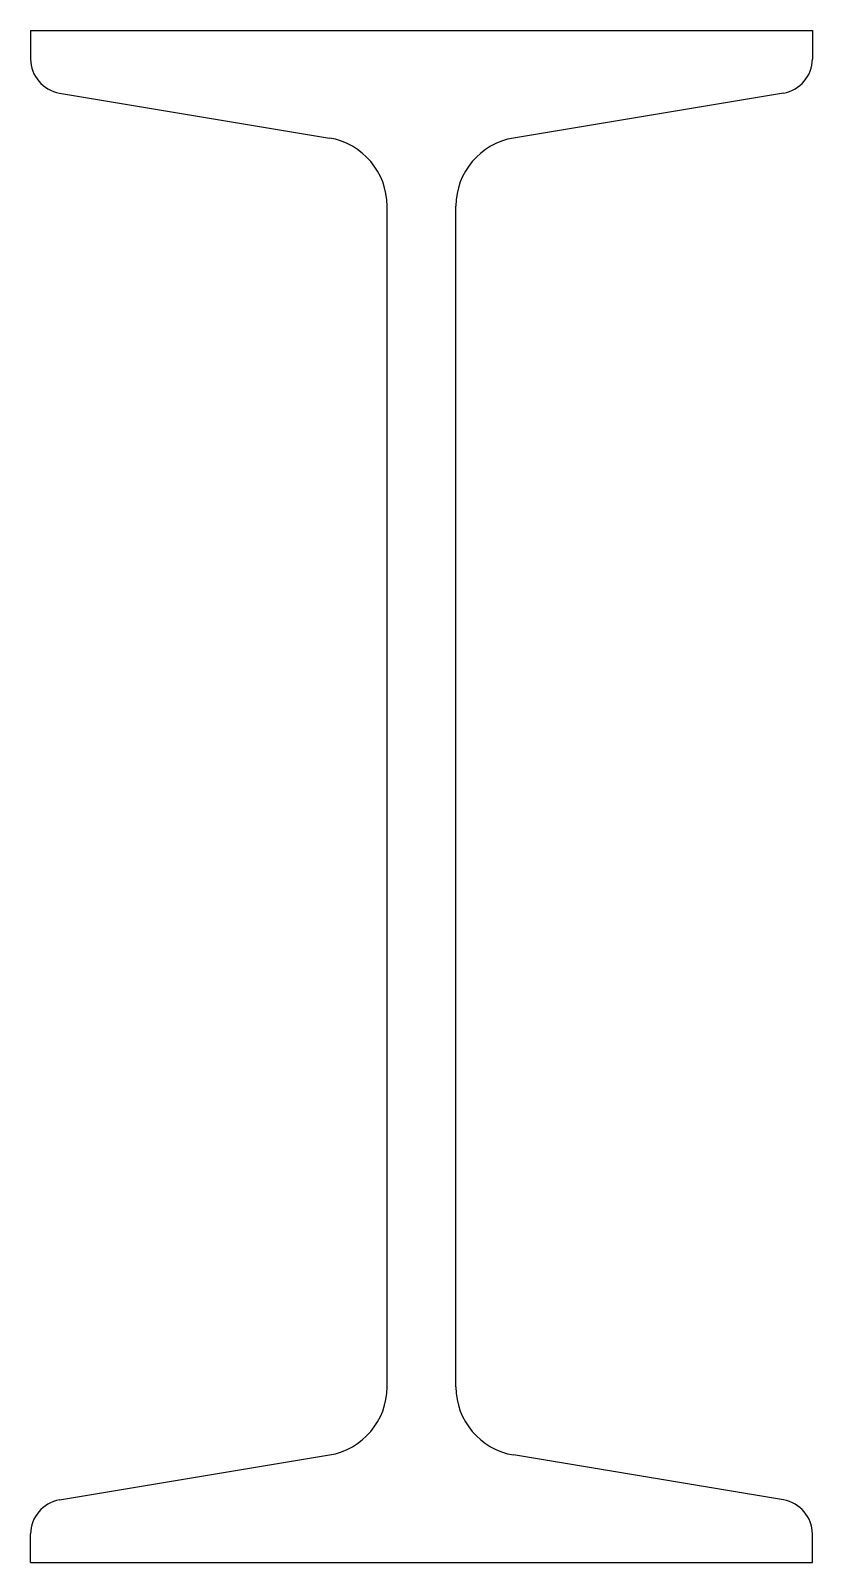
# Model space of a CAD drawing. Header units: metres. Extents: x -51 to 51, y 0 to 200.
import ezdxf

# ---------------------------------------------------------------- set-up
doc = ezdxf.new("R2010")
doc.units = ezdxf.units.M

msp = doc.modelspace()

# ---------------------------------------------------------------- linework, layer by layer
for p, q in [((-51, 200), (51, 200)), ((-51, 200), (-51, 196.29)), ((-51, 200), (51, 200)), ((-51, 200), (51, 200)), ((51, 200), (51, 196.29)), ((-47.24, 191.85), (-12.02, 185.98)), ((47.24, 191.85), (12.02, 185.98)), ((-4.5, 22.9), (-4.5, 177.1)), ((4.5, 22.9), (4.5, 177.1)), ((-47.24, 8.15), (-12.02, 14.02)), ((47.24, 8.15), (12.02, 14.02)), ((-51, 0), (-51, 3.71)), ((51, 0), (51, 3.71)), ((-51, 0), (51, 0))]:
    msp.add_line(p, q)
for centre, radius, start, end in [((-46.5, 196.29), 4.5, 180, 260.54), ((46.5, 196.29), 4.5, 279.46, 0), ((-13.5, 177.1), 9, 0, 80.54), ((13.5, 177.1), 9, 99.46, 180), ((-13.5, 22.9), 9, 279.46, 0), ((13.5, 22.9), 9, 180, 260.54), ((-46.5, 3.71), 4.5, 99.46, 180), ((46.5, 3.71), 4.5, 0, 80.54)]:
    msp.add_arc(centre, radius, start, end)

doc.saveas('drawing.dxf')
